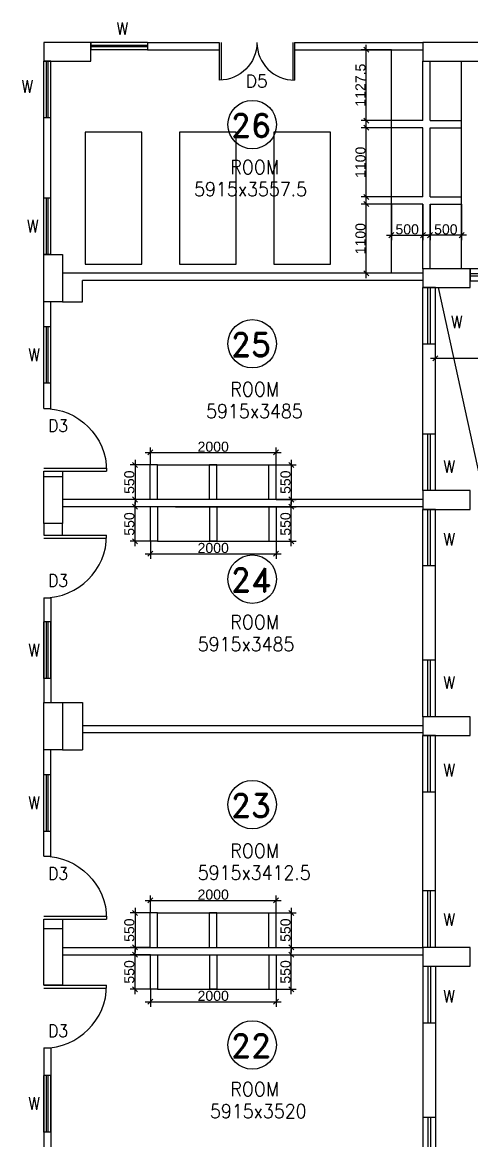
# Model space of a CAD drawing. Extents: x 10161149 to 10263331, y -3696053 to -3547728.
# Drawn here: x 10182381 to 10189526, y -3588727 to -3570933 of the extents above; entities that cross this region are included whole.
import ezdxf

# ---------------------------------------------------------------- set-up
doc = ezdxf.new("R2010")
doc.units = 0
doc.header["$MEASUREMENT"] = 0
doc.header["$PDMODE"] = 35
doc.layers.get('0').update_dxf_attribs({"linetype": 'CONTINUOUS'})
doc.layers.get('Defpoints').update_dxf_attribs({"linetype": 'CONTINUOUS'})
for name, color, linetype in [('25', 6, 'CONTINUOUS'), ('35', 1, 'CONTINUOUS'), ('5', 3, 'CONTINUOUS'), ('COL', 2, 'CONTINUOUS'), ('dim1', 5, 'CONTINUOUS'), ('DOOR', 31, 'CONTINUOUS'), ('Exi. Walls', 170, 'CONTINUOUS'), ('TXW', 6, 'CONTINUOUS'), ('Window', 4, 'CONTINUOUS')]:
    doc.layers.add(name, color=color, linetype=linetype)
doc.styles.add('RD', font='ROMAND')
doc.styles.add('ROMANS', font='arial.ttf')
doc.styles.get("Standard").update_dxf_attribs({"font": 'romans.shx'})
doc.dimstyles.new('int. dim', dxfattribs={"dimtxt": 160, "dimasz": 80, "dimexe": 80, "dimexo": 0, "dimgap": 10, "dimtad": 1, "dimdec": 0, "dimzin": 12, "dimdsep": 46, "dimtxsty": 'ROMANS', "dimblk": 'OBLIQUE', "dimcen": 1.5, "dimdle": 80, "dimclrd": 5, "dimclre": 5, "dimclrt": 4, "dimadec": 0, "dimazin": 0, "dimtfac": 1, "dimtdec": 0, "dimtix": 1, "dimtmove": 2, "dimatfit": 3, "dimfxl": 1, "dimtolj": 1, "dimtzin": 0, "dimlwd": -1, "dimlwe": -1, "dimarcsym": 0})

# ---------------------------------------------------------------- blocks, each defined once
blk = doc.blocks.new('WINP')
at = {"layer": 'Window'}
for p, q in [((0, 0), (0, 1)), ((0, 1), (1, 1)), ((1, 0), (1, 1)), ((0, 0.6), (1, 0.6)), ((0, 0.4), (1, 0.4)), ((0, 0), (1, 0))]:
    blk.add_line(p, q, dxfattribs=at)
blk = doc.blocks.new('_Oblique')
at = {"color": 0, "linetype": 'ByBlock', "lineweight": -2}
blk.add_line((-0.5, -0.5), (0.5, 0.5), dxfattribs=at)
blk = doc.blocks.new('*D118')
at = {"layer": 'Defpoints', "color": 0, "lineweight": -3, "transparency": 16777216}
for p in [(10194811, -3576278), (10188951, -3576483), (10194811, -3576483)]:
    blk.add_point(p, dxfattribs=at)
at = {"layer": 'dim1', "color": 5, "transparency": 16777216}
for p, q in [((10188951, -3576483), (10188951, -3576198)), ((10194811, -3576483), (10194811, -3576198)), ((10188871, -3576278), (10194891, -3576278))]:
    blk.add_line(p, q, dxfattribs=at)
at = {"layer": 'dim1', "color": 5, "transparency": 16777216, "xscale": 80, "yscale": 80, "zscale": 80, "rotation": 180}
blk.add_blockref('_Oblique', (10188951, -3576278), dxfattribs=at)
at = {"layer": 'dim1', "color": 5, "transparency": 16777216, "xscale": 80, "yscale": 80, "zscale": 80}
blk.add_blockref('_Oblique', (10194811, -3576278), dxfattribs=at)
at = {"layer": 'dim1', "color": 4, "transparency": 16777216, "insert": (10191881, -3576187), "char_height": 160, "attachment_point": 5, "style": 'ROMANS'}
blk.add_mtext('\\A1;5860', dxfattribs=at)
blk = doc.blocks.new('DOORP')
at = {"layer": 'DOOR'}
for p, q in [((0, 0), (0, 1)), ((0.05, 0), (0.05, 0.999))]:
    blk.add_line(p, q, dxfattribs=at)
at = {"layer": 'DOOR', "color": 145}
blk.add_arc((0, 0), 1, 0, 90, dxfattribs=at)
blk = doc.blocks.new('*D162')
at = {"layer": 'Defpoints', "color": 0, "lineweight": -3, "transparency": 16777216}
for p in [(10188251, -3573825), (10188751, -3573825), (10188751, -3574319)]:
    blk.add_point(p, dxfattribs=at)
at = {"layer": 'dim1', "color": 5, "transparency": 16777216}
for p, q in [((10188251, -3573825), (10188251, -3574399)), ((10188751, -3573825), (10188751, -3574399)), ((10188171, -3574319), (10188831, -3574319))]:
    blk.add_line(p, q, dxfattribs=at)
at = {"layer": 'dim1', "color": 5, "transparency": 16777216, "xscale": 80, "yscale": 80, "zscale": 80, "rotation": 180}
blk.add_blockref('_Oblique', (10188251, -3574319), dxfattribs=at)
at = {"layer": 'dim1', "color": 5, "transparency": 16777216, "xscale": 80, "yscale": 80, "zscale": 80}
blk.add_blockref('_Oblique', (10188751, -3574319), dxfattribs=at)
at = {"layer": 'dim1', "color": 4, "transparency": 16777216, "insert": (10188501, -3574227), "char_height": 160, "attachment_point": 5, "style": 'ROMANS'}
blk.add_mtext('\\A1;500', dxfattribs=at)
blk = doc.blocks.new('*D164')
at = {"layer": 'Defpoints', "color": 0, "lineweight": -3, "transparency": 16777216}
for p in [(10188866, -3573825), (10189366, -3573825), (10188866, -3574319)]:
    blk.add_point(p, dxfattribs=at)
at = {"layer": 'dim1', "color": 5, "transparency": 16777216}
for p, q in [((10188866, -3573825), (10188866, -3574399)), ((10189366, -3573825), (10189366, -3574399)), ((10189446, -3574319), (10188786, -3574319))]:
    blk.add_line(p, q, dxfattribs=at)
at = {"layer": 'dim1', "color": 5, "transparency": 16777216, "xscale": 80, "yscale": 80, "zscale": 80, "rotation": 180}
blk.add_blockref('_Oblique', (10188866, -3574319), dxfattribs=at)
at = {"layer": 'dim1', "color": 5, "transparency": 16777216, "xscale": 80, "yscale": 80, "zscale": 80}
blk.add_blockref('_Oblique', (10189366, -3574319), dxfattribs=at)
at = {"layer": 'dim1', "color": 4, "transparency": 16777216, "insert": (10189116, -3574227), "char_height": 160, "attachment_point": 5, "style": 'ROMANS'}
blk.add_mtext('\\A1;500', dxfattribs=at)
blk = doc.blocks.new('*D178')
at = {"layer": 'Defpoints', "color": 0, "lineweight": -3, "transparency": 16777216}
for p in [(10187851, -3573825), (10188251, -3573825), (10188251, -3574925)]:
    blk.add_point(p, dxfattribs=at)
at = {"layer": 'dim1', "color": 5, "transparency": 16777216}
for p, q in [((10187851, -3575005), (10187851, -3573745)), ((10188251, -3573825), (10187771, -3573825)), ((10188251, -3574925), (10187771, -3574925))]:
    blk.add_line(p, q, dxfattribs=at)
at = {"layer": 'dim1', "color": 5, "transparency": 16777216, "xscale": 80, "yscale": 80, "zscale": 80}
for p, rotation in [((10187851, -3573825), 90), ((10187851, -3574925), 270)]:
    blk.add_blockref('_Oblique', p, dxfattribs=dict(at, rotation=rotation))
at = {"layer": 'dim1', "color": 4, "transparency": 16777216, "insert": (10187759, -3574375), "char_height": 160, "attachment_point": 5, "rotation": 90, "style": 'ROMANS'}
blk.add_mtext('\\A1;1100', dxfattribs=at)
blk = doc.blocks.new('*D179')
at = {"layer": 'Defpoints', "color": 0, "lineweight": -3, "transparency": 16777216}
for p in [(10187851, -3572610), (10188251, -3572610), (10188251, -3573710)]:
    blk.add_point(p, dxfattribs=at)
at = {"layer": 'dim1', "color": 5, "transparency": 16777216}
for p, q in [((10188251, -3572610), (10187771, -3572610)), ((10187851, -3573790), (10187851, -3572530)), ((10188251, -3573710), (10187771, -3573710))]:
    blk.add_line(p, q, dxfattribs=at)
at = {"layer": 'dim1', "color": 5, "transparency": 16777216, "xscale": 80, "yscale": 80, "zscale": 80}
for p, rotation in [((10187851, -3572610), 90), ((10187851, -3573710), 270)]:
    blk.add_blockref('_Oblique', p, dxfattribs=dict(at, rotation=rotation))
at = {"layer": 'dim1', "color": 4, "transparency": 16777216, "insert": (10187759, -3573160), "char_height": 160, "attachment_point": 5, "rotation": 90, "style": 'ROMANS'}
blk.add_mtext('\\A1;1100', dxfattribs=at)
blk = doc.blocks.new('*D180')
at = {"layer": 'Defpoints', "color": 0, "lineweight": -3, "transparency": 16777216}
for p in [(10187851, -3571368), (10188251, -3571368), (10188251, -3572495)]:
    blk.add_point(p, dxfattribs=at)
at = {"layer": 'dim1', "color": 5, "transparency": 16777216}
for p, q in [((10188251, -3571368), (10187771, -3571368)), ((10187851, -3572575), (10187851, -3571288)), ((10188251, -3572495), (10187771, -3572495))]:
    blk.add_line(p, q, dxfattribs=at)
at = {"layer": 'dim1', "color": 5, "transparency": 16777216, "xscale": 80, "yscale": 80, "zscale": 80}
for p, rotation in [((10187851, -3571368), 90), ((10187851, -3572495), 270)]:
    blk.add_blockref('_Oblique', p, dxfattribs=dict(at, rotation=rotation))
at = {"layer": 'dim1', "color": 4, "transparency": 16777216, "insert": (10187759, -3571932), "char_height": 160, "attachment_point": 5, "rotation": 90, "style": 'ROMANS'}
blk.add_mtext('\\A1;1127.5', dxfattribs=at)
blk = doc.blocks.new('*D234')
at = {"layer": 'Defpoints', "color": 0, "lineweight": -3, "transparency": 16777216}
for p in [(10184174, -3585768), (10184416, -3585768), (10184416, -3586318)]:
    blk.add_point(p, dxfattribs=at)
at = {"layer": 'dim1', "color": 5, "transparency": 16777216}
for p, q in [((10184174, -3586398), (10184174, -3585688)), ((10184416, -3585768), (10184094, -3585768)), ((10184416, -3586318), (10184094, -3586318))]:
    blk.add_line(p, q, dxfattribs=at)
at = {"layer": 'dim1', "color": 5, "transparency": 16777216, "xscale": 80, "yscale": 80, "zscale": 80}
for p, rotation in [((10184174, -3585768), 90), ((10184174, -3586318), 270)]:
    blk.add_blockref('_Oblique', p, dxfattribs=dict(at, rotation=rotation))
at = {"layer": 'dim1', "color": 4, "transparency": 16777216, "insert": (10184082, -3586043), "char_height": 160, "attachment_point": 5, "rotation": 90, "style": 'ROMANS'}
blk.add_mtext('\\A1;550', dxfattribs=at)
blk = doc.blocks.new('*D235')
at = {"layer": 'Defpoints', "color": 0, "lineweight": -3, "transparency": 16777216}
for p in [(10186416, -3585768), (10186657, -3585768), (10186416, -3586318)]:
    blk.add_point(p, dxfattribs=at)
at = {"layer": 'dim1', "color": 5, "transparency": 16777216}
for p, q in [((10186657, -3586398), (10186657, -3585688)), ((10186416, -3585768), (10186737, -3585768)), ((10186416, -3586318), (10186737, -3586318))]:
    blk.add_line(p, q, dxfattribs=at)
at = {"layer": 'dim1', "color": 5, "transparency": 16777216, "xscale": 80, "yscale": 80, "zscale": 80}
for p, rotation in [((10186657, -3585768), 90), ((10186657, -3586318), 270)]:
    blk.add_blockref('_Oblique', p, dxfattribs=dict(at, rotation=rotation))
at = {"layer": 'dim1', "color": 4, "transparency": 16777216, "insert": (10186566, -3586043), "char_height": 160, "attachment_point": 5, "rotation": 90, "style": 'ROMANS'}
blk.add_mtext('\\A1;550', dxfattribs=at)
blk = doc.blocks.new('*D236')
at = {"layer": 'Defpoints', "color": 0, "lineweight": -3, "transparency": 16777216}
for p in [(10184416, -3586318), (10186416, -3586318), (10186416, -3586516)]:
    blk.add_point(p, dxfattribs=at)
at = {"layer": 'dim1', "color": 5, "transparency": 16777216}
for p, q in [((10184416, -3586318), (10184416, -3586596)), ((10186416, -3586318), (10186416, -3586596)), ((10184336, -3586516), (10186496, -3586516))]:
    blk.add_line(p, q, dxfattribs=at)
at = {"layer": 'dim1', "color": 5, "transparency": 16777216, "xscale": 80, "yscale": 80, "zscale": 80, "rotation": 180}
blk.add_blockref('_Oblique', (10184416, -3586516), dxfattribs=at)
at = {"layer": 'dim1', "color": 5, "transparency": 16777216, "xscale": 80, "yscale": 80, "zscale": 80}
blk.add_blockref('_Oblique', (10186416, -3586516), dxfattribs=at)
at = {"layer": 'dim1', "color": 4, "transparency": 16777216, "insert": (10185416, -3586424), "char_height": 160, "attachment_point": 5, "style": 'ROMANS'}
blk.add_mtext('\\A1;2000', dxfattribs=at)
blk = doc.blocks.new('*D237')
at = {"layer": 'Defpoints', "color": 0, "lineweight": -3, "transparency": 16777216}
for p in [(10184416, -3585103), (10184174, -3585653), (10184416, -3585653)]:
    blk.add_point(p, dxfattribs=at)
at = {"layer": 'dim1', "color": 5, "transparency": 16777216}
for p, q in [((10184416, -3585103), (10184094, -3585103)), ((10184174, -3585023), (10184174, -3585733)), ((10184416, -3585653), (10184094, -3585653))]:
    blk.add_line(p, q, dxfattribs=at)
at = {"layer": 'dim1', "color": 5, "transparency": 16777216, "xscale": 80, "yscale": 80, "zscale": 80}
for p, rotation in [((10184174, -3585103), 90), ((10184174, -3585653), 270)]:
    blk.add_blockref('_Oblique', p, dxfattribs=dict(at, rotation=rotation))
at = {"layer": 'dim1', "color": 4, "transparency": 16777216, "insert": (10184082, -3585378), "char_height": 160, "attachment_point": 5, "rotation": 90, "style": 'ROMANS'}
blk.add_mtext('\\A1;550', dxfattribs=at)
blk = doc.blocks.new('*D238')
at = {"layer": 'Defpoints', "color": 0, "lineweight": -3, "transparency": 16777216}
for p in [(10186416, -3585103), (10186416, -3585653), (10186657, -3585653)]:
    blk.add_point(p, dxfattribs=at)
at = {"layer": 'dim1', "color": 5, "transparency": 16777216}
for p, q in [((10186416, -3585103), (10186737, -3585103)), ((10186657, -3585023), (10186657, -3585733)), ((10186416, -3585653), (10186737, -3585653))]:
    blk.add_line(p, q, dxfattribs=at)
at = {"layer": 'dim1', "color": 5, "transparency": 16777216, "xscale": 80, "yscale": 80, "zscale": 80}
for p, rotation in [((10186657, -3585103), 90), ((10186657, -3585653), 270)]:
    blk.add_blockref('_Oblique', p, dxfattribs=dict(at, rotation=rotation))
at = {"layer": 'dim1', "color": 4, "transparency": 16777216, "insert": (10186566, -3585378), "char_height": 160, "attachment_point": 5, "rotation": 90, "style": 'ROMANS'}
blk.add_mtext('\\A1;550', dxfattribs=at)
blk = doc.blocks.new('*D239')
at = {"layer": 'Defpoints', "color": 0, "lineweight": -3, "transparency": 16777216}
for p in [(10186416, -3584905), (10184416, -3585103), (10186416, -3585103)]:
    blk.add_point(p, dxfattribs=at)
at = {"layer": 'dim1', "color": 5, "transparency": 16777216}
for p, q in [((10184336, -3584905), (10186496, -3584905)), ((10184416, -3585103), (10184416, -3584825)), ((10186416, -3585103), (10186416, -3584825))]:
    blk.add_line(p, q, dxfattribs=at)
at = {"layer": 'dim1', "color": 5, "transparency": 16777216, "xscale": 80, "yscale": 80, "zscale": 80, "rotation": 180}
blk.add_blockref('_Oblique', (10184416, -3584905), dxfattribs=at)
at = {"layer": 'dim1', "color": 5, "transparency": 16777216, "xscale": 80, "yscale": 80, "zscale": 80}
blk.add_blockref('_Oblique', (10186416, -3584905), dxfattribs=at)
at = {"layer": 'dim1', "color": 4, "transparency": 16777216, "insert": (10185416, -3584813), "char_height": 160, "attachment_point": 5, "style": 'ROMANS'}
blk.add_mtext('\\A1;2000', dxfattribs=at)
blk = doc.blocks.new('*D240')
at = {"layer": 'Defpoints', "color": 0, "lineweight": -3, "transparency": 16777216}
for p in [(10184174, -3578640), (10184416, -3578640), (10184416, -3579190)]:
    blk.add_point(p, dxfattribs=at)
at = {"layer": 'dim1', "color": 5, "transparency": 16777216}
for p, q in [((10184174, -3579270), (10184174, -3578560)), ((10184416, -3578640), (10184094, -3578640)), ((10184416, -3579190), (10184094, -3579190))]:
    blk.add_line(p, q, dxfattribs=at)
at = {"layer": 'dim1', "color": 5, "transparency": 16777216, "xscale": 80, "yscale": 80, "zscale": 80}
for p, rotation in [((10184174, -3578640), 90), ((10184174, -3579190), 270)]:
    blk.add_blockref('_Oblique', p, dxfattribs=dict(at, rotation=rotation))
at = {"layer": 'dim1', "color": 4, "transparency": 16777216, "insert": (10184082, -3578915), "char_height": 160, "attachment_point": 5, "rotation": 90, "style": 'ROMANS'}
blk.add_mtext('\\A1;550', dxfattribs=at)
blk = doc.blocks.new('*D241')
at = {"layer": 'Defpoints', "color": 0, "lineweight": -3, "transparency": 16777216}
for p in [(10186416, -3578640), (10186657, -3578640), (10186416, -3579190)]:
    blk.add_point(p, dxfattribs=at)
at = {"layer": 'dim1', "color": 5, "transparency": 16777216}
for p, q in [((10186657, -3579270), (10186657, -3578560)), ((10186416, -3578640), (10186737, -3578640)), ((10186416, -3579190), (10186737, -3579190))]:
    blk.add_line(p, q, dxfattribs=at)
at = {"layer": 'dim1', "color": 5, "transparency": 16777216, "xscale": 80, "yscale": 80, "zscale": 80}
for p, rotation in [((10186657, -3578640), 90), ((10186657, -3579190), 270)]:
    blk.add_blockref('_Oblique', p, dxfattribs=dict(at, rotation=rotation))
at = {"layer": 'dim1', "color": 4, "transparency": 16777216, "insert": (10186566, -3578915), "char_height": 160, "attachment_point": 5, "rotation": 90, "style": 'ROMANS'}
blk.add_mtext('\\A1;550', dxfattribs=at)
blk = doc.blocks.new('*D242')
at = {"layer": 'Defpoints', "color": 0, "lineweight": -3, "transparency": 16777216}
for p in [(10184416, -3579190), (10186416, -3579190), (10186416, -3579389)]:
    blk.add_point(p, dxfattribs=at)
at = {"layer": 'dim1', "color": 5, "transparency": 16777216}
for p, q in [((10184416, -3579190), (10184416, -3579469)), ((10186416, -3579190), (10186416, -3579469)), ((10184336, -3579389), (10186496, -3579389))]:
    blk.add_line(p, q, dxfattribs=at)
at = {"layer": 'dim1', "color": 5, "transparency": 16777216, "xscale": 80, "yscale": 80, "zscale": 80, "rotation": 180}
blk.add_blockref('_Oblique', (10184416, -3579389), dxfattribs=at)
at = {"layer": 'dim1', "color": 5, "transparency": 16777216, "xscale": 80, "yscale": 80, "zscale": 80}
blk.add_blockref('_Oblique', (10186416, -3579389), dxfattribs=at)
at = {"layer": 'dim1', "color": 4, "transparency": 16777216, "insert": (10185416, -3579297), "char_height": 160, "attachment_point": 5, "style": 'ROMANS'}
blk.add_mtext('\\A1;2000', dxfattribs=at)
blk = doc.blocks.new('*D243')
at = {"layer": 'Defpoints', "color": 0, "lineweight": -3, "transparency": 16777216}
for p in [(10184416, -3577975), (10184174, -3578525), (10184416, -3578525)]:
    blk.add_point(p, dxfattribs=at)
at = {"layer": 'dim1', "color": 5, "transparency": 16777216}
for p, q in [((10184416, -3577975), (10184094, -3577975)), ((10184174, -3577895), (10184174, -3578605)), ((10184416, -3578525), (10184094, -3578525))]:
    blk.add_line(p, q, dxfattribs=at)
at = {"layer": 'dim1', "color": 5, "transparency": 16777216, "xscale": 80, "yscale": 80, "zscale": 80}
for p, rotation in [((10184174, -3577975), 90), ((10184174, -3578525), 270)]:
    blk.add_blockref('_Oblique', p, dxfattribs=dict(at, rotation=rotation))
at = {"layer": 'dim1', "color": 4, "transparency": 16777216, "insert": (10184082, -3578250), "char_height": 160, "attachment_point": 5, "rotation": 90, "style": 'ROMANS'}
blk.add_mtext('\\A1;550', dxfattribs=at)
blk = doc.blocks.new('*D244')
at = {"layer": 'Defpoints', "color": 0, "lineweight": -3, "transparency": 16777216}
for p in [(10186416, -3577975), (10186416, -3578525), (10186657, -3578525)]:
    blk.add_point(p, dxfattribs=at)
at = {"layer": 'dim1', "color": 5, "transparency": 16777216}
for p, q in [((10186416, -3577975), (10186737, -3577975)), ((10186657, -3577895), (10186657, -3578605)), ((10186416, -3578525), (10186737, -3578525))]:
    blk.add_line(p, q, dxfattribs=at)
at = {"layer": 'dim1', "color": 5, "transparency": 16777216, "xscale": 80, "yscale": 80, "zscale": 80}
for p, rotation in [((10186657, -3577975), 90), ((10186657, -3578525), 270)]:
    blk.add_blockref('_Oblique', p, dxfattribs=dict(at, rotation=rotation))
at = {"layer": 'dim1', "color": 4, "transparency": 16777216, "insert": (10186566, -3578250), "char_height": 160, "attachment_point": 5, "rotation": 90, "style": 'ROMANS'}
blk.add_mtext('\\A1;550', dxfattribs=at)
blk = doc.blocks.new('*D245')
at = {"layer": 'Defpoints', "color": 0, "lineweight": -3, "transparency": 16777216}
for p in [(10186416, -3577777), (10184416, -3577975), (10186416, -3577975)]:
    blk.add_point(p, dxfattribs=at)
at = {"layer": 'dim1', "color": 5, "transparency": 16777216}
for p, q in [((10184336, -3577777), (10186496, -3577777)), ((10184416, -3577975), (10184416, -3577697)), ((10186416, -3577975), (10186416, -3577697))]:
    blk.add_line(p, q, dxfattribs=at)
at = {"layer": 'dim1', "color": 5, "transparency": 16777216, "xscale": 80, "yscale": 80, "zscale": 80, "rotation": 180}
blk.add_blockref('_Oblique', (10184416, -3577777), dxfattribs=at)
at = {"layer": 'dim1', "color": 5, "transparency": 16777216, "xscale": 80, "yscale": 80, "zscale": 80}
blk.add_blockref('_Oblique', (10186416, -3577777), dxfattribs=at)
at = {"layer": 'dim1', "color": 4, "transparency": 16777216, "insert": (10185416, -3577686), "char_height": 160, "attachment_point": 5, "style": 'ROMANS'}
blk.add_mtext('\\A1;2000', dxfattribs=at)

msp = doc.modelspace()

# ---------------------------------------------------------------- linework, layer by layer
at = {"layer": '25'}
for p, q in [((10188251, -3572495.5), (10188251, -3571368)), ((10189366, -3572495.5), (10189366, -3571553)), ((10188251, -3573710.5), (10188251, -3572610.5)), ((10189366, -3573710.5), (10189366, -3572610.5)), ((10188251, -3574925.5), (10188251, -3573825.5)), ((10189366, -3574853), (10189366, -3573825.5)), ((10188996.2, -3575153), (10191805.5, -3588051.2)), ((10188996.2, -3575153), (10191805.5, -3588051.2)), ((10184530.6, -3577975.5), (10186300.6, -3577975.5)), ((10184530.6, -3579190.5), (10186300.6, -3579190.5)), ((10184530.6, -3585103), (10186300.6, -3585103)), ((10184530.6, -3586318), (10186300.6, -3586318))]:
    msp.add_line(p, q, dxfattribs=at)
for centre in [(10186036.7, -3572560.1), (10186036.7, -3576047.1), (10186036.7, -3579792.4), (10186036.7, -3583380.6), (10186036.7, -3587204.6)]:
    msp.add_circle(centre, 385.6, dxfattribs=at)
at = {"layer": 'COL', "color": 2}
for points in [[(10182721, -3571553), (10183471, -3571553), (10183471, -3571253), (10182721, -3571253)], [(10188751, -3571553), (10189651, -3571553), (10189651, -3571253), (10188751, -3571253)], [(10182721, -3575378), (10182721, -3574628), (10183021, -3574628), (10183021, -3575378)], [(10188751, -3575153), (10189501, -3575153), (10189501, -3574853), (10188751, -3574853)], [(10182721, -3578908), (10182721, -3578158), (10183021, -3578158), (10183021, -3578908)], [(10188751, -3578683), (10189501, -3578683), (10189501, -3578383), (10188751, -3578383)], [(10182721, -3582508), (10182721, -3581758), (10183021, -3581758), (10183021, -3582508)], [(10188751, -3582283), (10189501, -3582283), (10189501, -3581983), (10188751, -3581983)], [(10182721, -3586253), (10182721, -3585353), (10183021, -3585353), (10183021, -3586253)], [(10188751, -3585953), (10189501, -3585953), (10189501, -3585653), (10188751, -3585653)]]:
    msp.add_lwpolyline(points, close=True, dxfattribs=at)
at = {"layer": 'dim1'}
for points in [[(10183380.6, -3574779.5), (10184280.6, -3574779.5), (10184280.6, -3572679.5), (10183380.6, -3572679.5)], [(10184880.6, -3574779.5), (10185780.6, -3574779.5), (10185780.6, -3572679.5), (10184880.6, -3572679.5)], [(10186380.6, -3574779.5), (10187280.6, -3574779.5), (10187280.6, -3572679.5), (10186380.6, -3572679.5)]]:
    msp.add_lwpolyline(points, close=True, dxfattribs=at)
at = {"layer": 'Exi. Walls'}
for p, q in [((10184371, -3571253), (10185511, -3571253)), ((10185511, -3571253), (10185511, -3571368)), ((10186711, -3571253), (10186711, -3571368)), ((10186711, -3571253), (10188751, -3571253)), ((10184371, -3571368), (10185511, -3571368)), ((10186711, -3571368), (10188751, -3571368)), ((10188751, -3572495.5), (10188751, -3571553)), ((10188866, -3572495.5), (10188866, -3571553)), ((10182721, -3573728), (10182721, -3572453)), ((10182836, -3573728), (10182836, -3572453)), ((10188751, -3572495.5), (10188251, -3572495.5)), ((10188251, -3572610.5), (10188251, -3572495.5)), ((10188866, -3572495.5), (10189366, -3572495.5)), ((10189366, -3572610.5), (10189366, -3572495.5)), ((10188751, -3572610.5), (10188251, -3572610.5)), ((10188751, -3573710.5), (10188751, -3572610.5)), ((10188866, -3572610.5), (10189366, -3572610.5)), ((10188866, -3573710.5), (10188866, -3572610.5)), ((10188751, -3573710.5), (10188251, -3573710.5)), ((10188251, -3573825.5), (10188251, -3573710.5)), ((10188866, -3573710.5), (10189366, -3573710.5)), ((10189366, -3573825.5), (10189366, -3573710.5)), ((10188751, -3573825.5), (10188251, -3573825.5)), ((10188751, -3574853), (10188751, -3573825.5)), ((10188866, -3574853), (10188866, -3573825.5)), ((10188866, -3573825.5), (10189366, -3573825.5)), ((10188751, -3574925.5), (10183021, -3574925.5)), ((10188751, -3575040.5), (10183336, -3575040.5)), ((10183336, -3575378), (10183336, -3575040.5)), ((10182721, -3577075.5), (10182721, -3575378)), ((10182836, -3577075.5), (10182836, -3575378)), ((10183021, -3575378), (10183336, -3575378)), ((10188751, -3577483), (10188751, -3576053)), ((10188951, -3577483), (10188951, -3576053)), ((10182721, -3577075.5), (10182836, -3577075.5)), ((10184415.6, -3578525.5), (10184415.6, -3577975.5)), ((10184530.6, -3577975.5), (10184415.6, -3577975.5)), ((10184530.6, -3578525.5), (10184530.6, -3577975.5)), ((10185358.1, -3578525.5), (10185358.1, -3577975.5)), ((10185473.1, -3577975.5), (10185358.1, -3577975.5)), ((10185473.1, -3578525.5), (10185473.1, -3577975.5)), ((10186300.6, -3578525.5), (10186300.6, -3577975.5)), ((10186300.6, -3577975.5), (10186415.6, -3577975.5)), ((10186415.6, -3578525.5), (10186415.6, -3577975.5)), ((10182721, -3578075.5), (10183021, -3578075.5)), ((10182721, -3578158), (10182721, -3578075.5)), ((10183021, -3578075.5), (10183021, -3578158)), ((10188751, -3578525.5), (10183021, -3578525.5)), ((10188751, -3578640.5), (10183021, -3578640.5)), ((10184415.6, -3578640.5), (10184415.6, -3579190.5)), ((10184530.6, -3578640.5), (10184530.6, -3579190.5)), ((10184815.7, -3578640.5), (10186585.7, -3578640.5)), ((10185358.1, -3578640.5), (10185358.1, -3579190.5)), ((10185473.1, -3578640.5), (10185473.1, -3579190.5)), ((10186300.6, -3578640.5), (10186300.6, -3579190.5)), ((10186415.6, -3578640.5), (10186415.6, -3579190.5)), ((10182721, -3578908), (10182721, -3579090.5)), ((10183021, -3579090.5), (10183021, -3578908)), ((10182721, -3579090.5), (10183021, -3579090.5)), ((10184530.6, -3579190.5), (10184415.6, -3579190.5)), ((10185473.1, -3579190.5), (10185358.1, -3579190.5)), ((10186300.6, -3579190.5), (10186415.6, -3579190.5)), ((10188751, -3581083), (10188751, -3579583)), ((10188951, -3581083), (10188951, -3579583)), ((10182721, -3580090.5), (10182721, -3581758)), ((10182721, -3580090.5), (10182836, -3580090.5)), ((10182836, -3580090.5), (10182836, -3581758)), ((10183021, -3581758), (10183336, -3581758)), ((10183336, -3581758), (10183336, -3582508)), ((10188751, -3582125.5), (10183336, -3582125.5)), ((10188751, -3582240.5), (10183336, -3582240.5)), ((10182721, -3584203), (10182721, -3582508)), ((10182836, -3584203), (10182836, -3582508)), ((10183021, -3582508), (10183336, -3582508)), ((10188751, -3584753), (10188751, -3583183)), ((10188951, -3584753), (10188951, -3583183)), ((10182721, -3584203), (10182836, -3584203)), ((10184415.6, -3585653), (10184415.6, -3585103)), ((10184530.6, -3585103), (10184415.6, -3585103)), ((10184530.6, -3585653), (10184530.6, -3585103)), ((10185358.1, -3585653), (10185358.1, -3585103)), ((10185473.1, -3585103), (10185358.1, -3585103)), ((10185473.1, -3585653), (10185473.1, -3585103)), ((10186300.6, -3585653), (10186300.6, -3585103)), ((10186300.6, -3585103), (10186415.6, -3585103)), ((10186415.6, -3585653), (10186415.6, -3585103)), ((10182721, -3585353), (10182721, -3585203)), ((10182721, -3585203), (10183021, -3585203)), ((10183021, -3585203), (10183021, -3585353)), ((10183021, -3585653), (10188751, -3585653)), ((10183021, -3585768), (10188751, -3585768)), ((10184415.6, -3585768), (10184415.6, -3586318)), ((10184530.6, -3585768), (10184530.6, -3586318)), ((10184815.7, -3585768), (10186585.7, -3585768)), ((10185358.1, -3585768), (10185358.1, -3586318)), ((10185473.1, -3585768), (10185473.1, -3586318)), ((10186300.6, -3585768), (10186300.6, -3586318)), ((10186415.6, -3585768), (10186415.6, -3586318)), ((10184530.6, -3586318), (10184415.6, -3586318)), ((10185473.1, -3586318), (10185358.1, -3586318)), ((10186300.6, -3586318), (10186415.6, -3586318)), ((10188751, -3586853), (10188751, -3588353)), ((10188951, -3586853), (10188951, -3588353)), ((10182721, -3587253), (10182721, -3589028)), ((10182721, -3587253), (10182836, -3587253)), ((10182836, -3587253), (10182836, -3589028))]:
    msp.add_line(p, q, dxfattribs=at)

# ---------------------------------------------------------------- block references
at = {"layer": '5'}
for name, p, xscale, yscale, zscale, rotation in [('WINP', (10184371, -3571253), 900, 115, 900, 180), ('DOORP', (10185511, -3571253), -600, 600, 600.0000000000002, 180), ('DOORP', (10186711, -3571253), 600, 600, 600, 180), ('WINP', (10182836, -3572453), 900, 115, 900, 90), ('WINP', (10182836, -3574628), 900, 115, 900, 90), ('WINP', (10190401, -3574853), 900, 200, 900, 180), ('WINP', (10188951, -3576053), 900, 200, 900, 90), ('WINP', (10182836, -3576676.7), 900, 115, 900, 90), ('DOORP', (10182721, -3578075.5), -1000, 1000, 1000, 270), ('WINP', (10188951, -3578383), 900, 200, 900, 90), ('WINP', (10188951, -3579583), 900, 200, 900, 90), ('DOORP', (10182721, -3579090.5), 1000, 1000, 1000, 270), ('WINP', (10182836, -3581374.2), 900, 115, 900, 90), ('WINP', (10188951, -3581983), 900, 200, 900, 90), ('WINP', (10188951, -3583183), 900, 200, 900, 90), ('WINP', (10182836, -3583805.5), 900, 115, 900, 90), ('DOORP', (10182721, -3585203), -1000, 1000, 1000, 270), ('WINP', (10188951, -3585653), 900, 200, 900, 90), ('WINP', (10188751, -3585953), 900, 200, 900, 270), ('DOORP', (10182721, -3586253), 1000, 1000, 1000, 270), ('WINP', (10182836, -3588590.5), 900, 115, 900, 90), ('WINP', (10188751, -3588353), 900, 200, 900, 270)]:
    msp.add_blockref(name, p, dxfattribs=dict(at, xscale=xscale, yscale=yscale, zscale=zscale, rotation=rotation))

# ---------------------------------------------------------------- texts
at = {"layer": '35', "style": 'RD'}
for s, p in [('26', (10185693.9, -3572761)), ('25', (10185693.9, -3576247.9)), ('24', (10185693.9, -3579993.3)), ('23', (10185693.9, -3583581.5)), ('22', (10185693.9, -3587405.4))]:
    msp.add_text(s, height=375, dxfattribs=at).set_placement(p)
at = {"layer": 'TXW', "width": 0.9}
for s, height, p in [('W', 200, (10183877.6, -3571133)), ('W', 200, (10182365.4, -3572052.4)), ('ROOM', 225, (10185689.2, -3573350.9)), ('5915x3557.5', 225, (10185112.2, -3573699.9)), ('W', 200, (10182452, -3574274.7)), ('W', 200, (10189197.1, -3575800.1)), ('W', 200, (10182475.4, -3576323.4)), ('ROOM', 225, (10185689.2, -3576883.7)), ('5915x3485', 225, (10185303.6, -3577232.7)), ('D3', 200, (10182790.6, -3577450)), ('W', 200, (10189076.3, -3578103.3)), ('W', 200, (10189076.3, -3579258.9)), ('D3', 200, (10182790.6, -3579915.9)), ('ROOM', 225, (10185689.2, -3580591)), ('W', 200, (10182475.4, -3581020.9)), ('5915x3485', 225, (10185170.5, -3580940)), ('W', 200, (10189076.3, -3581540)), ('W', 200, (10189076.3, -3582932.7)), ('W', 200, (10182475.4, -3583452.2)), ('ROOM', 225, (10185689.2, -3584226.8)), ('D3', 200, (10182790.6, -3584577.5)), ('5915x3412.5', 225, (10185170.5, -3584575.8)), ('W', 200, (10189076.3, -3585311)), ('W', 200, (10189074.8, -3586531.7)), ('D3', 200, (10182790.6, -3587078.4)), ('ROOM', 225, (10185689.2, -3588021.8)), ('W', 200, (10182475.4, -3588237.2)), ('5915x3520', 225, (10185364.7, -3588370.8))]:
    msp.add_text(s, height=height, dxfattribs=at).set_placement(p)
at = {"layer": 'TXW'}
msp.add_text('D5', height=200, dxfattribs=at).set_placement((10185931.9, -3571966.9))

# ---------------------------------------------------------------- dimensions: what is measured, and where the dimension line sits
at = {"layer": 'dim1'}
for base, p1, p2, angle, text, picture, middle in [((10187850.6, -3571368), (10188251, -3572495.5), (10188251, -3571368), 90, '1127.5', '*D180', (10187758.9, -3571931.7)), ((10187850.6, -3572610.5), (10188251, -3573710.5), (10188251, -3572610.5), 90, '1100', '*D179', (10187758.9, -3573160.5)), ((10187850.6, -3573825.5), (10188251, -3574925.5), (10188251, -3573825.5), 90, '1100', '*D178', (10187758.9, -3574375.5)), ((10184174, -3578525.5), (10184415.6, -3577975.5), (10184415.6, -3578525.5), 270, '550', '*D243', (10184082.3, -3578250.5)), ((10186657.2, -3578525.5), (10186415.6, -3577975.5), (10186415.6, -3578525.5), 270, '550', '*D244', (10186565.5, -3578250.5)), ((10184174, -3578640.5), (10184415.6, -3579190.5), (10184415.6, -3578640.5), 90, '550', '*D240', (10184082.3, -3578915.5)), ((10186657.2, -3578640.5), (10186415.6, -3579190.5), (10186415.6, -3578640.5), 90, '550', '*D241', (10186565.5, -3578915.5)), ((10184174, -3585653), (10184415.6, -3585103), (10184415.6, -3585653), 270, '550', '*D237', (10184082.3, -3585378)), ((10186657.2, -3585653), (10186415.6, -3585103), (10186415.6, -3585653), 270, '550', '*D238', (10186565.5, -3585378)), ((10184174, -3585768), (10184415.6, -3586318), (10184415.6, -3585768), 90, '550', '*D234', (10184082.3, -3586043)), ((10186657.2, -3585768), (10186415.6, -3586318), (10186415.6, -3585768), 90, '550', '*D235', (10186565.5, -3586043))]:
    dim = msp.add_linear_dim(base=base, p1=p1, p2=p2, angle=angle, text=text, dimstyle='int. dim', dxfattribs=at)
    dim.commit()
    dim.dimension.update_dxf_attribs({"geometry": picture, "text_midpoint": middle})
for base, p1, p2, text, picture, middle in [((10188751, -3574318.8), (10188251, -3573825.5), (10188751, -3573825.5), '500', '*D162', (10188501, -3574227.1)), ((10188866, -3574318.8), (10189366, -3573825.5), (10188866, -3573825.5), '500', '*D164', (10189116, -3574227.1)), ((10194811, -3576278.4), (10188951, -3576483.3), (10194811, -3576483.3), '5860', '*D118', (10191881, -3576186.7))]:
    dim = msp.add_linear_dim(base=base, p1=p1, p2=p2, text=text, dimstyle='int. dim', dxfattribs=at)
    dim.commit()
    dim.dimension.update_dxf_attribs({"geometry": picture, "text_midpoint": middle})
for base, p1, p2, picture, middle in [((10186415.6, -3577777.4), (10184415.6, -3577975.5), (10186415.6, -3577975.5), '*D245', (10185415.6, -3577685.7)), ((10186415.6, -3579388.5), (10184415.6, -3579190.5), (10186415.6, -3579190.5), '*D242', (10185415.6, -3579296.8)), ((10186415.6, -3584904.9), (10184415.6, -3585103), (10186415.6, -3585103), '*D239', (10185415.6, -3584813.2)), ((10186415.6, -3586516), (10184415.6, -3586318), (10186415.6, -3586318), '*D236', (10185415.6, -3586424.3))]:
    dim = msp.add_linear_dim(base=base, p1=p1, p2=p2, dimstyle='int. dim', dxfattribs=at)
    dim.commit()
    dim.dimension.update_dxf_attribs({"geometry": picture, "text_midpoint": middle})

doc.saveas('drawing.dxf')
